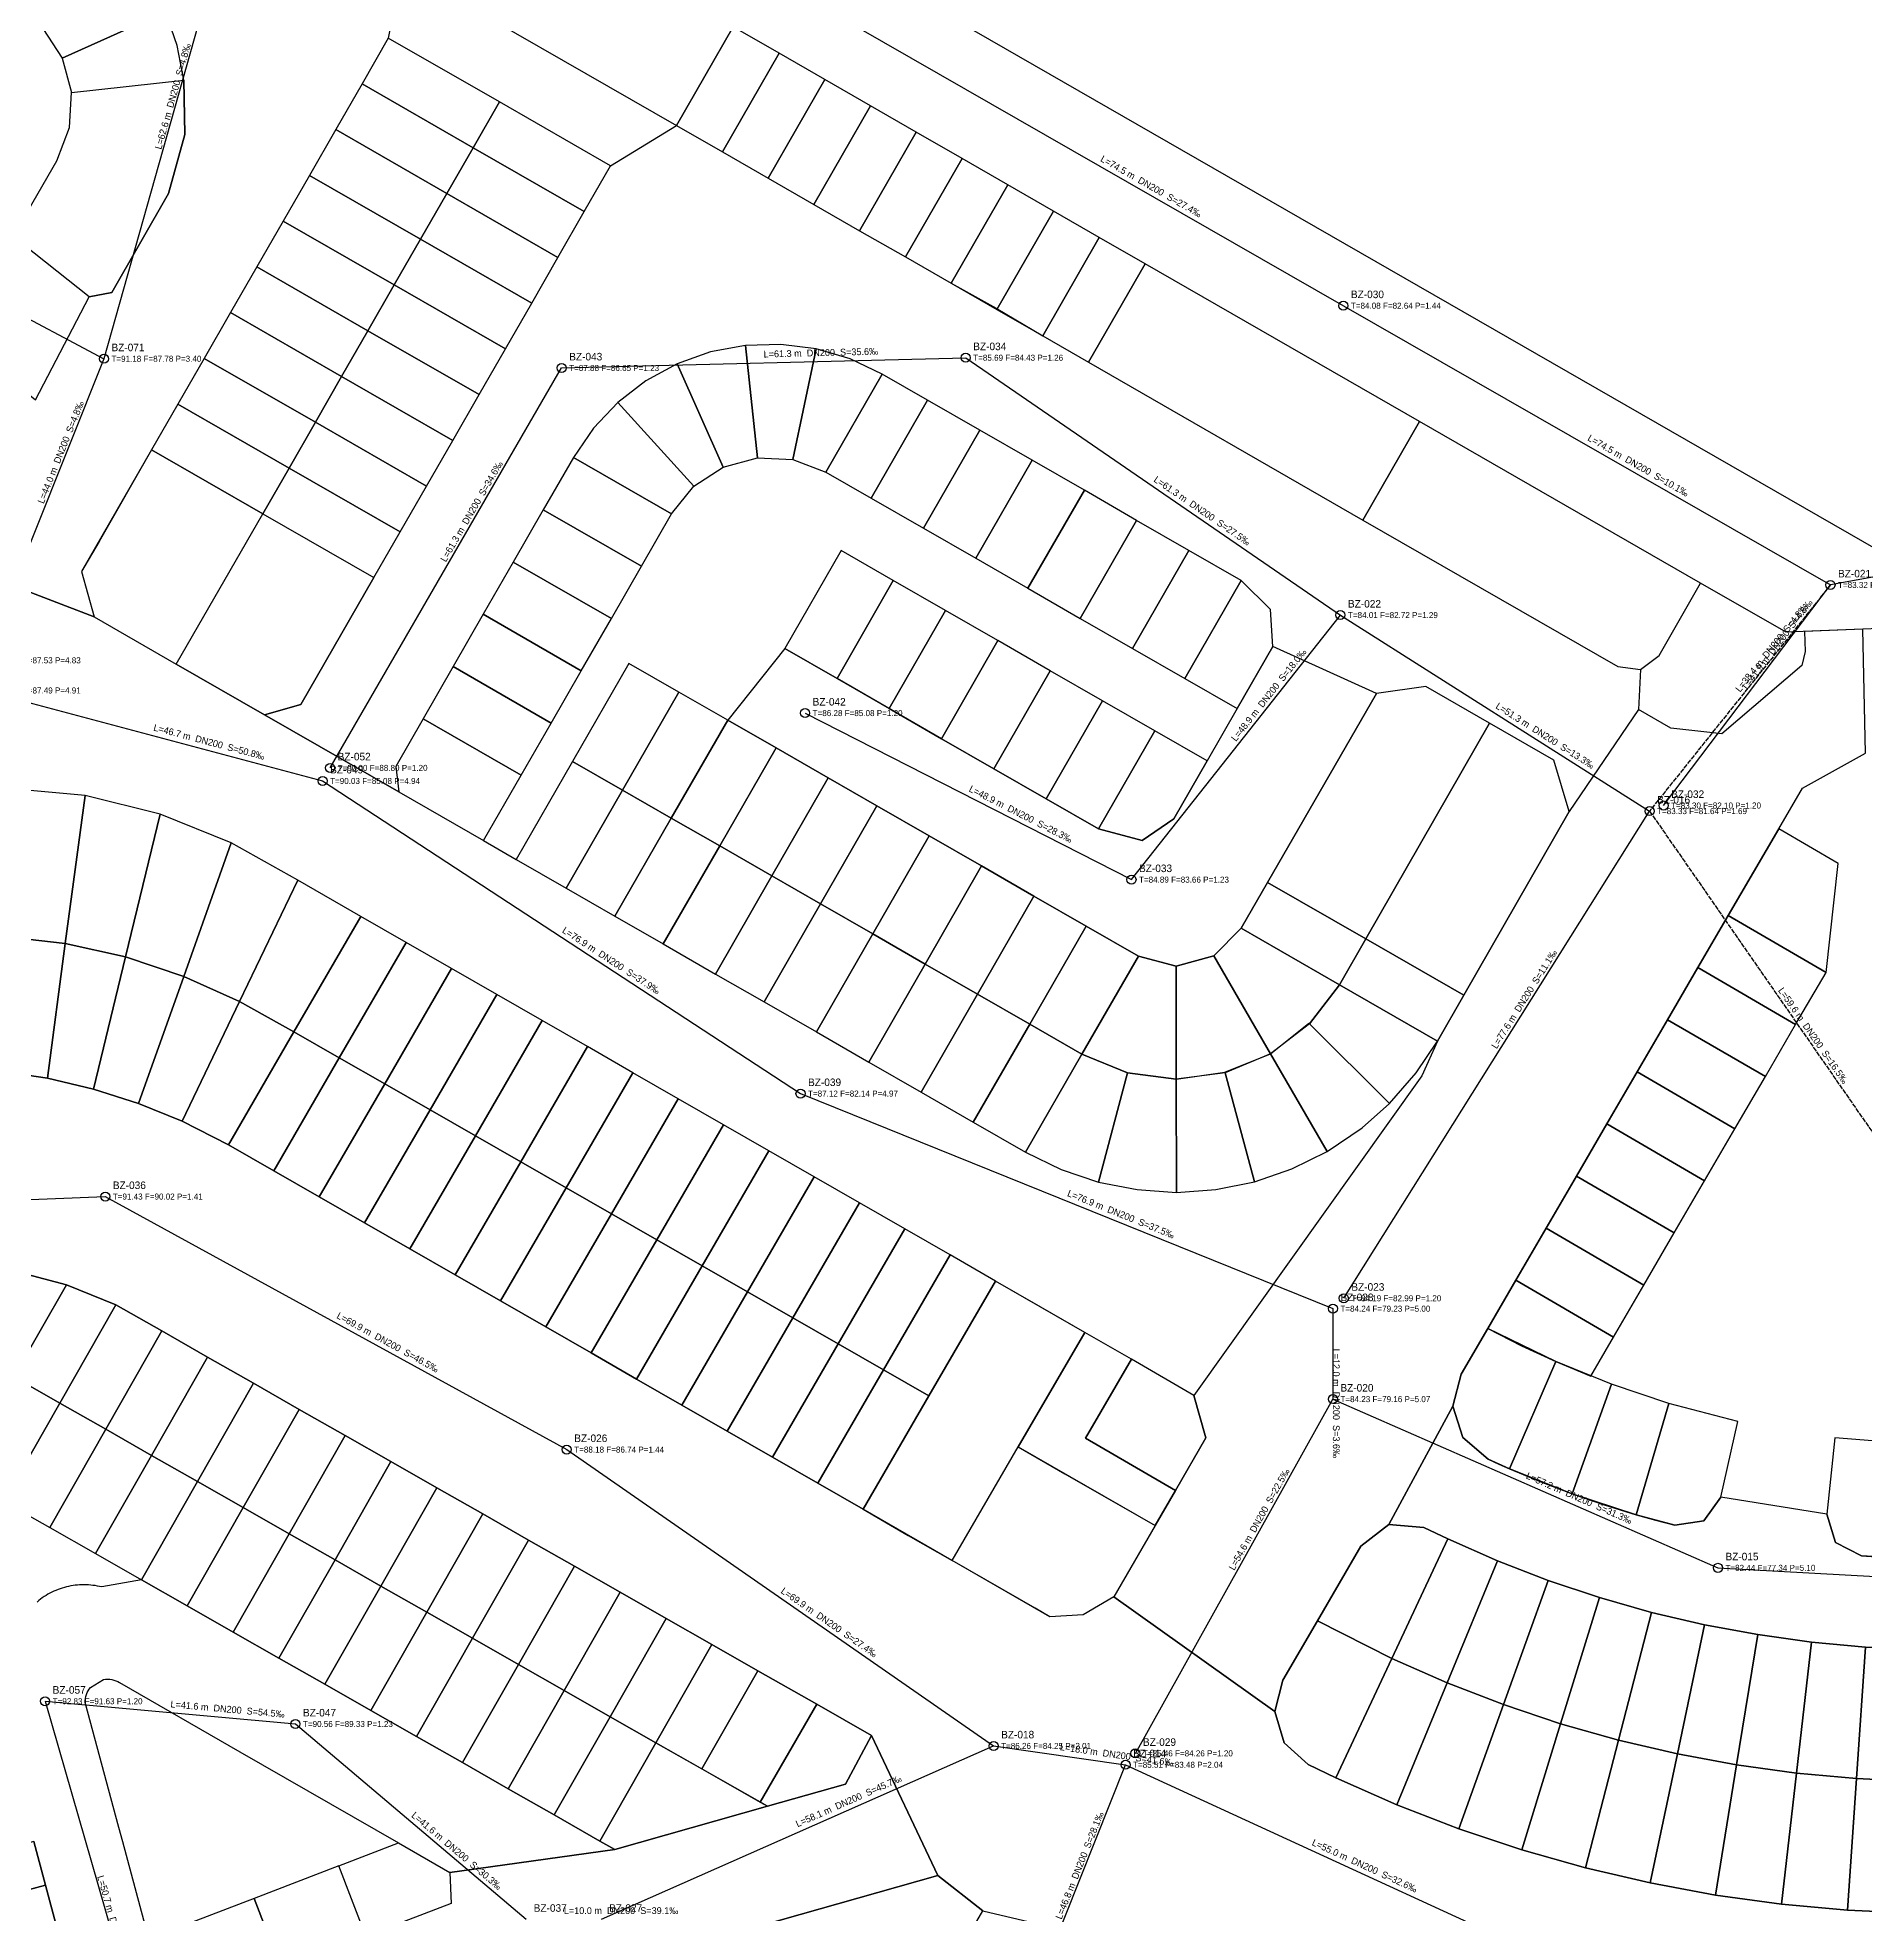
# Model space of a CAD drawing. Header units: metres. Extents: x 308147 to 309178, y 8622681 to 8623304.
# Drawn here: x 308502.7 to 308745.1, y 8622899.1 to 8623148.1 of the extents above; entities that cross this region are included whole.
import ezdxf

# ---------------------------------------------------------------- set-up
doc = ezdxf.new("R2010")
doc.units = ezdxf.units.M
doc.linetypes.add('DASHED2', pattern=[0.762, 0.635, -0.127])
for name, color, linetype in [('BUZONES', 2, 'Continuous'), ('CALLES', 8, 'Continuous'), ('COLECTOR_ORIENTAL_PROVISIONAL', 1, 'Continuous'), ('DESAGUE_DN200', 3, 'Continuous'), ('LOTES', 9, 'Continuous'), ('LOTES_SIN_RED', 6, 'Continuous'), ('TEXTO_BUZONES', 7, 'Continuous'), ('TEXTO_TRAMOS', 7, 'Continuous')]:
    doc.layers.add(name, color=color, linetype=linetype)

msp = doc.modelspace()

# ---------------------------------------------------------------- linework, layer by layer
at = {"layer": 'BUZONES'}
for centre in [(308675.89, 8623112.54), (308511.5, 8623105.5), (308572.21, 8623104.28), (308625.8, 8623105.64), (308740.5, 8623075.5), (308675.5, 8623071.5), (308604.5, 8623058.5), (308541.5, 8623051.23), (308540.5, 8623049.5), (308718.36, 8623046.24), (308716.5, 8623045.5), (308647.79, 8623036.41), (308603.89, 8623008.03), (308511.68, 8622994.37), (308674.5, 8622979.5), (308675.95, 8622980.88), (308674.5, 8622967.5), (308572.88, 8622960.81), (308725.57, 8622945.12), (308503.7, 8622927.43), (308536.9, 8622924.41), (308629.5, 8622921.5), (308648.31, 8622920.51), (308647, 8622919)]:
    msp.add_circle(centre, 0.6, dxfattribs=at)
at = {"layer": 'CALLES'}
for points in [[(308357.94, 8623303.64), (308746.81, 8623080.11)], [(308551.04, 8623157.37), (308549.22, 8623148.03), (308545.73, 8623141.96), (308542.25, 8623135.9), (308538.76, 8623129.83), (308535.27, 8623123.76), (308531.78, 8623117.69), (308528.29, 8623111.62), (308524.8, 8623105.55), (308521.32, 8623099.48), (308517.83, 8623093.41), (308508.54, 8623077.26), (308510.19, 8623071.28), (308491.84, 8623078.3)], [(308428.49, 8623154.46), (308430.65, 8623147.8), (308433.19, 8623140.56), (308436.59, 8623135.43), (308441.49, 8623131.52), (308448.01, 8623129.2), (308458.61, 8623126.1), (308469.11, 8623121.97), (308479.04, 8623116.98), (308487.22, 8623111.89), (308491.96, 8623108.62), (308502.41, 8623100.05), (308509.55, 8623113.72), (308509.55, 8623113.72), (308499.48, 8623121.7), (308495.36, 8623124.56), (308487.77, 8623129.27), (308480.72, 8623133.06), (308473.44, 8623136.45), (308465.93, 8623139.43), (308458.17, 8623141.99), (308450.14, 8623144.07), (308447.1, 8623145.83), (308445.24, 8623151.6)], [(308502.41, 8623100.05), (308509.55, 8623113.72), (308512.53, 8623114.29), (308520.08, 8623127.43), (308522.22, 8623135.24), (308522.1, 8623142.44), (308521.23, 8623147.07), (308519.65, 8623151.5)], [(308759.27, 8623070.22), (308744.79, 8623069.64), (308734.63, 8623069.23), (308734.63, 8623069.23), (308723.28, 8623075.75), (308686, 8623097.18), (308649.59, 8623118.11), (308643.52, 8623121.6), (308637.45, 8623125.09), (308631.38, 8623128.58), (308625.32, 8623132.07), (308619.25, 8623135.56), (308613.18, 8623139.04), (308607.11, 8623142.53), (308601.04, 8623146.02), (308594.97, 8623149.51)], [(308491.84, 8623078.3), (308510.19, 8623071.28), (308521.1, 8623065), (308532.8, 8623058.28), (308550.61, 8623048.04), (308561.85, 8623041.58), (308566.19, 8623039.09), (308572.82, 8623035.27), (308579.28, 8623031.56), (308585.69, 8623027.88), (308592.63, 8623023.89), (308599.08, 8623020.18), (308606.01, 8623016.2), (308612.95, 8623012.21), (308619.88, 8623008.22), (308626.81, 8623004.24), (308633.75, 8623000.25), (308638.46, 8622997.98), (308643.4, 8622996.28), (308648.54, 8622995.3), (308653.76, 8622994.93), (308658.97, 8622995.32), (308664.11, 8622996.31), (308669.05, 8622998.04), (308673.75, 8623000.33), (308678.4, 8623003.48), (308682.02, 8623006.7), (308685.56, 8623010.77), (308688.36, 8623015), (308688.36, 8623015), (308686.28, 8623010.4), (308656.04, 8622968), (308647.77, 8622972.8), (308641.58, 8622976.36), (308629.74, 8622983.16), (308623.73, 8622986.62), (308617.72, 8622990.07), (308611.71, 8622993.53), (308605.7, 8622996.98), (308599.69, 8623000.44), (308593.68, 8623003.89), (308587.67, 8623007.35), (308581.66, 8623010.8), (308575.65, 8623014.26), (308569.63, 8623017.71), (308563.62, 8623021.17), (308557.61, 8623024.62), (308551.6, 8623028.08), (308545.59, 8623031.53), (308537.2, 8623036.35), (308528.38, 8623041.27), (308518.94, 8623045.11), (308508.99, 8623047.55), (308498.78, 8623048.51)], [(308751.56, 8622899.31), (308742.76, 8622899.7), (308733.99, 8622900.5), (308725.26, 8622901.71), (308716.6, 8622903.32), (308708.02, 8622905.33), (308699.55, 8622907.73), (308691.19, 8622910.52), (308682.97, 8622913.7), (308674.91, 8622917.25), (308671.22, 8622919.03), (308668.02, 8622921.92), (308666.79, 8622926.05), (308645.46, 8622941.26), (308641.37, 8622938.91), (308636.96, 8622938.64), (308624.02, 8622946.08), (308612.18, 8622952.89), (308606.17, 8622956.34), (308600.16, 8622959.8), (308594.15, 8622963.25), (308588.14, 8622966.71), (308582.13, 8622970.16), (308576.12, 8622973.62), (308570.11, 8622977.07), (308564.1, 8622980.53), (308558.09, 8622983.98), (308552.08, 8622987.44), (308546.07, 8622990.89), (308540.06, 8622994.35), (308534.04, 8622997.8), (308528.03, 8623001.25), (308521.88, 8623004.36), (308516.09, 8623006.72), (308510.12, 8623008.62), (308504, 8623010.06), (308497.74, 8623011.01)], [(308495.13, 8622985.68), (308506.53, 8622982.64), (308513.08, 8622980), (308519.16, 8622976.54), (308525.25, 8622973.07), (308531.33, 8622969.6), (308537.41, 8622966.14), (308543.49, 8622962.67), (308549.57, 8622959.21), (308555.65, 8622955.74), (308561.74, 8622952.28), (308567.82, 8622948.81), (308573.9, 8622945.35), (308579.98, 8622941.88), (308586.06, 8622938.41), (308592.15, 8622934.95), (308598.23, 8622931.48), (308606.05, 8622927.02), (308613.29, 8622922.9), (308622.09, 8622904.3), (308628.09, 8622899.64), (308647.4, 8622895.06)], [(308749.89, 8622946.42), (308744.62, 8622946.72), (308741.16, 8622948.49), (308740.02, 8622952.22), (308725.95, 8622954.51), (308723.68, 8622951.34), (308719.84, 8622950.76), (308714.74, 8622952.15), (308706.24, 8622954.95), (308697.93, 8622958.26), (308695.08, 8622959.53), (308691.75, 8622962.39), (308690.43, 8622966.57), (308681.91, 8622950.88), (308686.58, 8622950.47), (308689.76, 8622948.95), (308696.34, 8622946.05), (308703.04, 8622943.45), (308709.86, 8622941.17), (308716.78, 8622939.21), (308723.78, 8622937.57), (308730.85, 8622936.26), (308737.97, 8622935.27), (308745.13, 8622934.62), (308752.32, 8622934.29)], [(308517.46, 8622895.89), (308514, 8622908.77), (308513.48, 8622910.7), (308509.03, 8622927.25), (308509.03, 8622927.52), (308509.05, 8622927.79), (308509.1, 8622928.06), (308509.18, 8622928.32), (308509.28, 8622928.57), (308509.4, 8622928.82), (308509.54, 8622929.05), (308509.7, 8622929.27), (308511.43, 8622930.3), (308511.71, 8622930.34), (308511.99, 8622930.35), (308512.27, 8622930.34), (308512.54, 8622930.3), (308512.82, 8622930.24), (308513.08, 8622930.15), (308513.34, 8622930.04), (308513.58, 8622929.9), (308529.53, 8622920.73), (308550.58, 8622908.63), (308557.4, 8622904.71), (308579.26, 8622907.76), (308577.29, 8622908.88), (308571.21, 8622912.35), (308565.13, 8622915.81), (308559.05, 8622919.28), (308552.97, 8622922.75), (308546.88, 8622926.21), (308540.8, 8622929.68), (308534.72, 8622933.14), (308528.64, 8622936.61), (308522.56, 8622940.07), (308516.47, 8622943.54), (308511.21, 8622942.58), (308510.92, 8622942.65), (308510.64, 8622942.71), (308510.34, 8622942.76), (308510.05, 8622942.8), (308509.76, 8622942.84), (308509.47, 8622942.86), (308509.17, 8622942.88), (308508.88, 8622942.88), (308508.58, 8622942.88), (308508.28, 8622942.86), (308507.99, 8622942.84), (308507.7, 8622942.81), (308507.4, 8622942.77), (308507.11, 8622942.72), (308506.82, 8622942.66), (308506.54, 8622942.6), (308506.25, 8622942.52), (308505.97, 8622942.44), (308505.69, 8622942.34), (308505.41, 8622942.24), (308505.14, 8622942.13), (308504.87, 8622942.01), (308504.6, 8622941.89), (308504.34, 8622941.75), (308504.08, 8622941.61), (308503.83, 8622941.46), (308503.58, 8622941.3), (308503.33, 8622941.13), (308503.09, 8622940.96), (308502.86, 8622940.78), (308502.63, 8622940.59)], [(308593.22, 8622896.13), (308622.09, 8622904.3), (308613.29, 8622922.9), (308609.86, 8622916.43), (308599.5, 8622913.49), (308579.26, 8622907.76), (308557.4, 8622904.71), (308557.55, 8622900.6), (308546.23, 8622896.25)], [(308502.19, 8622908.83), (308503.75, 8622903.04), (308505.31, 8622897.24)], [(308617.79, 8622881.88), (308628.09, 8622899.64), (308647.4, 8622895.06)]]:
    msp.add_lwpolyline(points, dxfattribs=at)
for points in [[(308553.83, 8623057.72), (308550.22, 8623051.43), (308550.61, 8623048.04), (308532.8, 8623058.28), (308537.62, 8623059.62), (308547.3, 8623076.47), (308550.79, 8623082.54), (308554.28, 8623088.61), (308557.77, 8623094.68), (308561.26, 8623100.75), (308564.75, 8623106.81), (308568.24, 8623112.88), (308571.72, 8623118.95), (308575.21, 8623125.02), (308578.7, 8623131.09), (308587.46, 8623136.44), (308593.53, 8623132.95), (308599.59, 8623129.46), (308605.66, 8623125.97), (308611.73, 8623122.48), (308617.8, 8623119), (308623.87, 8623115.51), (308629.84, 8623112.23), (308636.01, 8623108.53), (308642.08, 8623105.04), (308678.49, 8623084.11), (308712.31, 8623064.67), (308715.31, 8623064.28), (308715.02, 8623058.96), (308705.86, 8623045.44), (308703.81, 8623052.25), (308695.29, 8623057.15), (308686.83, 8623062.02), (308680.27, 8623061.12), (308666.55, 8623067.35), (308666.21, 8623072.24), (308662.35, 8623076.09), (308655.41, 8623080.08), (308648.47, 8623084.06), (308641.54, 8623088.05), (308634.6, 8623092.04), (308627.67, 8623096.02), (308620.73, 8623100.01), (308614.72, 8623103.46), (308610.47, 8623105.48), (308605.96, 8623106.81), (308601.29, 8623107.41), (308596.58, 8623107.28), (308591.95, 8623106.42), (308587.52, 8623104.84), (308583.39, 8623102.58), (308579.66, 8623099.71), (308576.42, 8623096.29), (308573.76, 8623092.4), (308569.78, 8623085.47), (308565.79, 8623078.53), (308561.8, 8623071.6), (308557.82, 8623064.66), (308553.83, 8623057.72)], [(308657.65, 8622962.38), (308653.63, 8622955.4), (308650.93, 8622950.74), (308645.46, 8622941.26), (308666.79, 8622926.05), (308667.87, 8622930.22), (308672.47, 8622938.11), (308678.22, 8622947.98), (308681.91, 8622950.88), (308690.43, 8622966.57), (308691.52, 8622970.82), (308695.05, 8622976.88), (308698.76, 8622983.26), (308702.79, 8622990.18), (308706.82, 8622997.09), (308710.84, 8623004), (308714.87, 8623010.92), (308718.89, 8623017.83), (308722.92, 8623024.74), (308726.93, 8623031.63), (308733.63, 8623043.14), (308736.78, 8623048.54), (308745.13, 8623053.17), (308744.79, 8623069.64), (308737.04, 8623069.33), (308737.14, 8623066.69), (308736.71, 8623064.81), (308726.07, 8623055.77), (308719.32, 8623056.49), (308715.02, 8623058.96), (308705.86, 8623045.44), (308691.85, 8623021.07), (308688.36, 8623015), (308686.28, 8623010.4), (308656.04, 8622968), (308657.65, 8622962.38)], [(308665.84, 8623036.02), (308680.27, 8623061.12), (308666.55, 8623067.35), (308661.81, 8623059.1), (308657.82, 8623052.16), (308653.41, 8623044.49), (308649.21, 8623041.6), (308643.41, 8623043.14), (308636.47, 8623047.13), (308629.54, 8623051.12), (308622.6, 8623055.1), (308608.73, 8623063.08), (308601.79, 8623067.06), (308594.23, 8623057.57), (308600.64, 8623053.89), (308607.58, 8623049.9), (308614.03, 8623046.19), (308620.96, 8623042.2), (308627.9, 8623038.22), (308634.83, 8623034.23), (308641.76, 8623030.25), (308648.7, 8623026.26), (308653.7, 8623024.93), (308658.7, 8623026.28), (308662.35, 8623029.95), (308665.84, 8623036.02)]]:
    msp.add_lwpolyline(points, close=True, dxfattribs=at)
at = {"layer": 'COLECTOR_ORIENTAL_PROVISIONAL', "linetype": 'DASHED2'}
for p, q in [((308740.5, 8623075.5), (308716.5, 8623045.5)), ((308716.5, 8623045.5), (308750.5, 8622996.5))]:
    msp.add_line(p, q, dxfattribs=at)
at = {"layer": 'DESAGUE_DN200'}
for p, q in [((308526.72, 8623159.49), (308511.5, 8623105.5)), ((308611.27, 8623149.57), (308675.89, 8623112.54)), ((308456.1, 8623134.93), (308511.5, 8623105.5)), ((308675.89, 8623112.54), (308740.5, 8623075.5)), ((308511.5, 8623105.5), (308495.5, 8623065.5)), ((308541.5, 8623051.23), (308572.21, 8623104.28)), ((308572.21, 8623104.28), (308625.8, 8623105.64)), ((308625.8, 8623105.64), (308675.5, 8623071.5)), ((308814.46, 8623089.14), (308740.5, 8623075.5)), ((308718.36, 8623046.24), (308740.5, 8623075.5)), ((308647.79, 8623036.41), (308675.5, 8623071.5)), ((308675.5, 8623071.5), (308716.5, 8623045.5)), ((308495.5, 8623061.5), (308540.5, 8623049.5)), ((308604.5, 8623058.5), (308647.79, 8623036.41)), ((308540.5, 8623049.5), (308603.89, 8623008.03)), ((308675.95, 8622980.88), (308716.5, 8623045.5)), ((308603.89, 8623008.03), (308674.5, 8622979.5)), ((308445.25, 8622991.67), (308511.68, 8622994.37)), ((308511.68, 8622994.37), (308572.88, 8622960.81)), ((308674.5, 8622979.5), (308674.5, 8622967.5)), ((308648.31, 8622920.51), (308674.5, 8622967.5)), ((308674.5, 8622967.5), (308725.57, 8622945.12)), ((308572.88, 8622960.81), (308629.5, 8622921.5)), ((308725.57, 8622945.12), (308782, 8622942)), ((308503.7, 8622927.43), (308536.9, 8622924.41)), ((308503.7, 8622927.43), (308517.5, 8622879.5)), ((308536.9, 8622924.41), (308567.5, 8622898.5)), ((308577.5, 8622898.5), (308629.5, 8622921.5)), ((308629.5, 8622921.5), (308647, 8622919)), ((308630.02, 8622876.43), (308647, 8622919)), ((308647, 8622919), (308696.26, 8622896.34))]:
    msp.add_line(p, q, dxfattribs=at)
at = {"layer": 'LOTES'}
for points in [[(308594.97, 8623149.51), (308558.56, 8623170.44), (308551.04, 8623157.37), (308587.46, 8623136.44)], [(308514.52, 8623159.36), (308503.4, 8623149.31), (308505.96, 8623145.37), (308519.65, 8623151.5), (308517.4, 8623155.63)], [(308519.65, 8623151.5), (308505.96, 8623145.37), (308507.18, 8623140.84), (308522.1, 8623142.44), (308521.23, 8623147.07)], [(308601.04, 8623146.02), (308594.97, 8623149.51), (308587.46, 8623136.44), (308593.53, 8623132.95)], [(308563.96, 8623139.56), (308549.22, 8623148.03), (308545.73, 8623141.96), (308560.47, 8623133.49)], [(308607.11, 8623142.53), (308601.04, 8623146.02), (308593.53, 8623132.95), (308599.59, 8623129.46)], [(308512.53, 8623114.29), (308509.55, 8623113.72), (308499.48, 8623121.7), (308505.27, 8623131.77), (308506.95, 8623136.16), (308507.18, 8623140.84), (308522.1, 8623142.44), (308522.22, 8623135.24), (308520.08, 8623127.43), (308512.53, 8623114.29)], [(308545.73, 8623141.96), (308542.25, 8623135.9), (308556.98, 8623127.42), (308560.47, 8623133.49)], [(308613.18, 8623139.04), (308607.11, 8623142.53), (308599.59, 8623129.46), (308605.66, 8623125.97)], [(308563.96, 8623139.56), (308560.47, 8623133.49), (308575.21, 8623125.02), (308578.7, 8623131.09)], [(308619.25, 8623135.56), (308613.18, 8623139.04), (308605.66, 8623125.97), (308611.73, 8623122.48)], [(308542.25, 8623135.9), (308538.76, 8623129.83), (308553.5, 8623121.36), (308556.98, 8623127.42)], [(308625.32, 8623132.07), (308619.25, 8623135.56), (308611.73, 8623122.48), (308617.8, 8623119)], [(308575.21, 8623125.02), (308560.47, 8623133.49), (308556.98, 8623127.42), (308571.72, 8623118.95)], [(308631.38, 8623128.58), (308625.32, 8623132.07), (308617.8, 8623119), (308623.87, 8623115.51)], [(308538.76, 8623129.83), (308535.27, 8623123.76), (308550.01, 8623115.29), (308553.5, 8623121.36)], [(308556.98, 8623127.42), (308553.5, 8623121.36), (308568.24, 8623112.88), (308571.72, 8623118.95)], [(308637.45, 8623125.09), (308631.38, 8623128.58), (308623.87, 8623115.51), (308629.94, 8623112.02)], [(308643.52, 8623121.6), (308637.45, 8623125.09), (308629.94, 8623112.02), (308636.01, 8623108.53)], [(308535.27, 8623123.76), (308531.78, 8623117.69), (308546.52, 8623109.22), (308550.01, 8623115.29)], [(308649.59, 8623118.11), (308643.52, 8623121.6), (308636.01, 8623108.53), (308642.08, 8623105.04)], [(308553.5, 8623121.36), (308550.01, 8623115.29), (308564.75, 8623106.81), (308568.24, 8623112.88)], [(308546.52, 8623109.22), (308531.78, 8623117.69), (308528.29, 8623111.62), (308543.03, 8623103.15)], [(308686, 8623097.18), (308649.59, 8623118.11), (308642.08, 8623105.04), (308678.49, 8623084.11)], [(308550.01, 8623115.29), (308546.52, 8623109.22), (308561.26, 8623100.75), (308564.75, 8623106.81)], [(308543.03, 8623103.15), (308528.29, 8623111.62), (308524.8, 8623105.55), (308539.54, 8623097.08)], [(308546.52, 8623109.22), (308543.03, 8623103.15), (308557.77, 8623094.68), (308561.26, 8623100.75)], [(308596.58, 8623107.28), (308591.95, 8623106.42), (308587.52, 8623104.84), (308593.65, 8623091.14), (308598.18, 8623092.37)], [(308605.96, 8623106.81), (308601.29, 8623107.41), (308596.58, 8623107.28), (308598.18, 8623092.37), (308602.86, 8623092.13)], [(308614.72, 8623103.46), (308610.47, 8623105.48), (308605.96, 8623106.81), (308602.86, 8623092.13), (308607.25, 8623090.46)], [(308524.8, 8623105.55), (308521.32, 8623099.48), (308536.05, 8623091.01), (308539.54, 8623097.08)], [(308587.52, 8623104.84), (308583.39, 8623102.58), (308579.66, 8623099.71), (308589.72, 8623088.58), (308593.65, 8623091.14)], [(308543.03, 8623103.15), (308539.54, 8623097.08), (308554.28, 8623088.61), (308557.77, 8623094.68)], [(308620.73, 8623100.01), (308614.72, 8623103.46), (308607.25, 8623090.46), (308613.26, 8623087.01)], [(308536.05, 8623091.01), (308521.32, 8623099.48), (308517.83, 8623093.41), (308532.57, 8623084.94)], [(308579.66, 8623099.71), (308576.42, 8623096.29), (308573.76, 8623092.4), (308586.77, 8623084.93), (308589.72, 8623088.58)], [(308627.67, 8623096.02), (308620.73, 8623100.01), (308613.26, 8623087.01), (308620.19, 8623083.02)], [(308539.54, 8623097.08), (308536.05, 8623091.01), (308550.79, 8623082.54), (308554.28, 8623088.61)], [(308723.28, 8623075.75), (308686, 8623097.18), (308678.49, 8623084.11), (308712.31, 8623064.67), (308715.31, 8623064.28), (308717.76, 8623066.14)], [(308634.6, 8623092.04), (308627.67, 8623096.02), (308620.19, 8623083.02), (308627.13, 8623079.03)], [(308532.57, 8623084.94), (308517.83, 8623093.41), (308510.85, 8623081.28), (308508.54, 8623077.26), (308510.19, 8623071.28), (308521.1, 8623065)], [(308573.76, 8623092.4), (308569.78, 8623085.47), (308582.78, 8623077.99), (308586.77, 8623084.93)], [(308641.54, 8623088.05), (308634.6, 8623092.04), (308627.13, 8623079.03), (308634.06, 8623075.05)], [(308536.05, 8623091.01), (308532.57, 8623084.94), (308547.3, 8623076.47), (308550.79, 8623082.54)], [(308648.47, 8623084.06), (308641.54, 8623088.05), (308634.06, 8623075.05), (308641, 8623071.06)], [(308521.1, 8623065), (308532.57, 8623084.94), (308547.3, 8623076.47), (308537.62, 8623059.62), (308532.8, 8623058.28), (308521.1, 8623065)], [(308582.78, 8623077.99), (308569.78, 8623085.47), (308565.79, 8623078.53), (308578.8, 8623071.06)], [(308655.41, 8623080.08), (308648.47, 8623084.06), (308641, 8623071.06), (308647.93, 8623067.07)], [(308616.2, 8623076.08), (308609.27, 8623080.07), (308601.79, 8623067.06), (308608.73, 8623063.08)], [(308662.35, 8623076.09), (308655.41, 8623080.08), (308647.93, 8623067.07), (308654.87, 8623063.08)], [(308578.8, 8623071.06), (308565.79, 8623078.53), (308561.8, 8623071.6), (308574.81, 8623064.12)], [(308623.14, 8623072.1), (308616.2, 8623076.08), (308608.73, 8623063.08), (308615.67, 8623059.09)], [(308662.35, 8623076.09), (308654.87, 8623063.08), (308661.81, 8623059.1), (308666.55, 8623067.35), (308666.21, 8623072.24)], [(308630.08, 8623068.11), (308623.14, 8623072.1), (308615.67, 8623059.09), (308622.6, 8623055.1)], [(308561.8, 8623071.6), (308557.82, 8623064.66), (308570.82, 8623057.18), (308574.81, 8623064.12)], [(308637.01, 8623064.12), (308630.08, 8623068.11), (308622.6, 8623055.1), (308629.54, 8623051.12)], [(308557.82, 8623064.66), (308553.83, 8623057.72), (308566.84, 8623050.25), (308570.82, 8623057.18)], [(308643.95, 8623060.14), (308637.01, 8623064.12), (308629.54, 8623051.12), (308636.47, 8623047.13)], [(308695.29, 8623057.15), (308686.83, 8623062.02), (308680.27, 8623061.12), (308665.84, 8623036.02), (308678.85, 8623028.54)], [(308594.23, 8623057.57), (308587.77, 8623061.28), (308580.3, 8623048.28), (308586.75, 8623044.57)], [(308650.88, 8623056.15), (308643.95, 8623060.14), (308636.47, 8623047.13), (308643.41, 8623043.14)], [(308566.84, 8623050.25), (308553.83, 8623057.72), (308550.22, 8623051.43), (308550.61, 8623048.04), (308561.85, 8623041.58)], [(308600.64, 8623053.89), (308594.23, 8623057.57), (308586.75, 8623044.57), (308593.17, 8623040.88)], [(308703.81, 8623052.25), (308695.29, 8623057.15), (308678.85, 8623028.54), (308691.85, 8623021.07), (308705.86, 8623045.44)], [(308657.82, 8623052.16), (308650.88, 8623056.15), (308643.41, 8623043.14), (308649.21, 8623041.6), (308653.41, 8623044.49)], [(308580.3, 8623048.28), (308573.66, 8623052.09), (308566.19, 8623039.09), (308572.82, 8623035.27)], [(308607.58, 8623049.9), (308600.64, 8623053.89), (308593.17, 8623040.88), (308600.1, 8623036.9)], [(308614.03, 8623046.19), (308607.58, 8623049.9), (308600.1, 8623036.9), (308606.56, 8623033.18)], [(308508.99, 8623047.55), (308498.78, 8623048.51), (308498.23, 8623028.88), (308506.38, 8623027.92)], [(308518.94, 8623045.11), (308508.99, 8623047.55), (308506.38, 8623027.92), (308514.36, 8623026.15)], [(308586.75, 8623044.57), (308580.3, 8623048.28), (308572.82, 8623035.27), (308579.28, 8623031.56)], [(308528.38, 8623041.27), (308518.94, 8623045.11), (308514.36, 8623026.15), (308522.09, 8623023.58)], [(308593.17, 8623040.88), (308586.75, 8623044.57), (308579.28, 8623031.56), (308585.69, 8623027.88)], [(308620.96, 8623042.2), (308614.03, 8623046.19), (308606.56, 8623033.18), (308613.49, 8623029.2)], [(308627.9, 8623038.22), (308620.96, 8623042.2), (308613.49, 8623029.2), (308620.42, 8623025.21)], [(308733.63, 8623043.14), (308726.93, 8623031.63), (308739.91, 8623024.11), (308741.54, 8623038.53)], [(308537.2, 8623036.35), (308528.38, 8623041.27), (308522.09, 8623023.58), (308529.49, 8623020.25)], [(308600.1, 8623036.9), (308593.17, 8623040.88), (308585.69, 8623027.88), (308592.63, 8623023.89)], [(308606.56, 8623033.18), (308600.1, 8623036.9), (308592.63, 8623023.89), (308599.08, 8623020.18)], [(308634.83, 8623034.23), (308627.9, 8623038.22), (308620.42, 8623025.21), (308627.35, 8623021.23)], [(308545.59, 8623031.53), (308537.2, 8623036.35), (308529.49, 8623020.25), (308536.71, 8623016.21)], [(308678.85, 8623028.54), (308665.84, 8623036.02), (308662.35, 8623029.95), (308675.36, 8623022.47)], [(308613.49, 8623029.2), (308606.56, 8623033.18), (308599.08, 8623020.18), (308606.01, 8623016.2)], [(308641.76, 8623030.25), (308634.83, 8623034.23), (308627.35, 8623021.23), (308634.29, 8623017.24)], [(308551.6, 8623028.08), (308545.59, 8623031.53), (308536.71, 8623016.21), (308542.72, 8623012.77)], [(308648.7, 8623026.26), (308641.76, 8623030.25), (308634.29, 8623017.24), (308641.22, 8623013.26)], [(308675.36, 8623022.47), (308662.35, 8623029.95), (308658.7, 8623026.28), (308666.22, 8623013.31), (308671.33, 8623017.36), (308671.39, 8623017.29)], [(308726.93, 8623031.63), (308722.92, 8623024.74), (308735.88, 8623017.19), (308739.91, 8623024.11)], [(308506.38, 8623027.92), (308498.23, 8623028.88), (308497.74, 8623011.01), (308504, 8623010.06)], [(308514.36, 8623026.15), (308506.38, 8623027.92), (308504, 8623010.06), (308510.12, 8623008.62)], [(308557.61, 8623024.62), (308551.6, 8623028.08), (308542.72, 8623012.77), (308548.74, 8623009.32)], [(308620.42, 8623025.21), (308613.49, 8623029.2), (308606.01, 8623016.2), (308612.95, 8623012.21)], [(308678.85, 8623028.54), (308675.36, 8623022.47), (308688.36, 8623015), (308691.85, 8623021.07)], [(308522.09, 8623023.58), (308514.36, 8623026.15), (308510.12, 8623008.62), (308516.09, 8623006.72)], [(308563.62, 8623021.17), (308557.61, 8623024.62), (308548.74, 8623009.32), (308554.75, 8623005.87)], [(308620.42, 8623025.21), (308612.95, 8623012.21), (308619.88, 8623008.22), (308627.35, 8623021.23)], [(308653.7, 8623024.93), (308648.7, 8623026.26), (308641.22, 8623013.26), (308647.26, 8623010.77), (308653.73, 8623009.93)], [(308658.7, 8623026.28), (308653.7, 8623024.93), (308653.73, 8623009.93), (308660.17, 8623010.89), (308666.22, 8623013.31)], [(308722.92, 8623024.74), (308718.89, 8623017.83), (308731.86, 8623010.28), (308735.88, 8623017.19)], [(308529.49, 8623020.25), (308522.09, 8623023.58), (308516.09, 8623006.72), (308521.88, 8623004.36)], [(308671.39, 8623017.29), (308682.02, 8623006.7), (308685.56, 8623010.77), (308688.36, 8623015), (308675.36, 8623022.47)], [(308536.71, 8623016.21), (308529.49, 8623020.25), (308521.88, 8623004.36), (308528.03, 8623001.25)], [(308569.63, 8623017.71), (308563.62, 8623021.17), (308554.75, 8623005.87), (308560.77, 8623002.42)], [(308634.29, 8623017.24), (308627.35, 8623021.23), (308619.88, 8623008.22), (308626.81, 8623004.24)], [(308575.65, 8623014.26), (308569.63, 8623017.71), (308560.77, 8623002.42), (308566.78, 8622998.98)], [(308641.22, 8623013.26), (308634.29, 8623017.24), (308626.81, 8623004.24), (308633.75, 8623000.25)], [(308671.39, 8623017.29), (308666.22, 8623013.31), (308673.75, 8623000.33), (308678.4, 8623003.48), (308682.02, 8623006.7)], [(308718.89, 8623017.83), (308714.87, 8623010.92), (308727.83, 8623003.37), (308731.86, 8623010.28)], [(308542.72, 8623012.77), (308536.71, 8623016.21), (308528.03, 8623001.25), (308534.04, 8622997.8)], [(308548.74, 8623009.32), (308542.72, 8623012.77), (308534.04, 8622997.8), (308540.06, 8622994.35)], [(308581.66, 8623010.8), (308575.65, 8623014.26), (308566.78, 8622998.98), (308572.8, 8622995.53)], [(308647.26, 8623010.77), (308641.22, 8623013.26), (308633.75, 8623000.25), (308638.46, 8622997.98), (308643.4, 8622996.28)], [(308666.22, 8623013.31), (308660.2, 8623010.8), (308664.11, 8622996.31), (308669.05, 8622998.04), (308673.75, 8623000.33)], [(308587.67, 8623007.35), (308581.66, 8623010.8), (308572.8, 8622995.53), (308578.81, 8622992.08)], [(308653.73, 8623009.93), (308647.26, 8623010.77), (308643.4, 8622996.28), (308648.54, 8622995.3), (308653.76, 8622994.93)], [(308660.2, 8623010.8), (308653.73, 8623009.93), (308653.76, 8622994.93), (308658.97, 8622995.32), (308664.11, 8622996.31)], [(308714.87, 8623010.92), (308710.84, 8623004), (308723.8, 8622996.45), (308727.83, 8623003.37)], [(308554.75, 8623005.87), (308548.74, 8623009.32), (308540.06, 8622994.35), (308546.07, 8622990.89)], [(308593.68, 8623003.89), (308587.67, 8623007.35), (308578.81, 8622992.08), (308584.83, 8622988.64)], [(308560.77, 8623002.42), (308554.75, 8623005.87), (308546.07, 8622990.89), (308552.08, 8622987.44)], [(308566.78, 8622998.98), (308560.77, 8623002.42), (308552.08, 8622987.44), (308558.09, 8622983.98)], [(308599.69, 8623000.44), (308593.68, 8623003.89), (308584.83, 8622988.64), (308590.84, 8622985.19)], [(308710.84, 8623004), (308706.82, 8622997.09), (308719.78, 8622989.54), (308723.8, 8622996.45)], [(308605.7, 8622996.98), (308599.69, 8623000.44), (308590.84, 8622985.19), (308596.86, 8622981.74)], [(308572.8, 8622995.53), (308566.78, 8622998.98), (308558.09, 8622983.98), (308564.1, 8622980.53)], [(308706.82, 8622997.09), (308702.79, 8622990.18), (308715.75, 8622982.63), (308719.78, 8622989.54)], [(308578.81, 8622992.08), (308572.8, 8622995.53), (308564.1, 8622980.53), (308570.11, 8622977.07)], [(308611.71, 8622993.53), (308605.7, 8622996.98), (308596.86, 8622981.74), (308602.87, 8622978.3)], [(308584.83, 8622988.64), (308578.81, 8622992.08), (308570.11, 8622977.07), (308576.12, 8622973.62)], [(308617.72, 8622990.07), (308611.71, 8622993.53), (308602.87, 8622978.3), (308608.89, 8622974.85)], [(308623.73, 8622986.62), (308617.72, 8622990.07), (308608.89, 8622974.85), (308614.9, 8622971.4)], [(308702.79, 8622990.18), (308698.76, 8622983.26), (308711.73, 8622975.71), (308715.75, 8622982.63)], [(308590.84, 8622985.19), (308584.83, 8622988.64), (308576.12, 8622973.62), (308582.13, 8622970.16)], [(308506.53, 8622982.64), (308495.13, 8622985.68), (308492.64, 8622973.95), (308499.57, 8622970.44)], [(308596.86, 8622981.74), (308590.84, 8622985.19), (308582.13, 8622970.16), (308588.14, 8622966.71)], [(308629.74, 8622983.16), (308623.73, 8622986.62), (308614.9, 8622971.4), (308620.92, 8622967.95)], [(308513.08, 8622980), (308506.53, 8622982.64), (308499.57, 8622970.44), (308505.66, 8622966.97)], [(308632.77, 8622961.16), (308641.58, 8622976.36), (308635.75, 8622979.71), (308629.74, 8622983.16), (308620.92, 8622967.95), (308612.18, 8622952.89), (308618.19, 8622949.43), (308624.02, 8622946.08)], [(308698.76, 8622983.26), (308695.05, 8622976.88), (308699.52, 8622974.59), (308704.07, 8622972.47), (308708.71, 8622970.53), (308711.73, 8622975.71)], [(308519.16, 8622976.54), (308513.08, 8622980), (308505.66, 8622966.97), (308511.74, 8622963.5)], [(308602.87, 8622978.3), (308596.86, 8622981.74), (308588.14, 8622966.71), (308594.15, 8622963.25)], [(308608.89, 8622974.85), (308602.87, 8622978.3), (308594.15, 8622963.25), (308600.16, 8622959.8)], [(308525.25, 8622973.07), (308519.16, 8622976.54), (308511.74, 8622963.5), (308517.82, 8622960.04)], [(308614.9, 8622971.4), (308608.89, 8622974.85), (308600.16, 8622959.8), (308606.17, 8622956.34)], [(308647.77, 8622972.8), (308641.58, 8622976.36), (308632.77, 8622961.16), (308638.96, 8622957.61), (308650.93, 8622950.74), (308653.63, 8622955.4), (308641.69, 8622962.32)], [(308704.07, 8622972.47), (308695.05, 8622976.88), (308691.52, 8622970.82), (308690.43, 8622966.57), (308691.75, 8622962.39), (308695.08, 8622959.53), (308696.49, 8622958.87), (308697.93, 8622958.26)], [(308531.33, 8622969.6), (308525.25, 8622973.07), (308517.82, 8622960.04), (308523.9, 8622956.57)], [(308656.04, 8622968), (308647.77, 8622972.8), (308641.69, 8622962.32), (308653.63, 8622955.4), (308657.65, 8622962.38)], [(308711.47, 8622969.47), (308704.07, 8622972.47), (308697.93, 8622958.26), (308702.06, 8622956.54), (308706.24, 8622954.95)], [(308620.92, 8622967.95), (308614.9, 8622971.4), (308606.17, 8622956.34), (308612.18, 8622952.89)], [(308537.41, 8622966.14), (308531.33, 8622969.6), (308523.9, 8622956.57), (308529.98, 8622953.11)], [(308719.04, 8622966.94), (308711.47, 8622969.47), (308706.24, 8622954.95), (308710.47, 8622953.48), (308714.74, 8622952.15)], [(308543.49, 8622962.67), (308537.41, 8622966.14), (308529.98, 8622953.11), (308536.06, 8622949.64)], [(308728.2, 8622964.55), (308719.04, 8622966.94), (308714.74, 8622952.15), (308717.28, 8622951.43), (308719.84, 8622950.76), (308723.68, 8622951.34), (308725.95, 8622954.51)], [(308549.57, 8622959.21), (308543.49, 8622962.67), (308536.06, 8622949.64), (308542.15, 8622946.18)], [(308750.51, 8622961.63), (308741.07, 8622962.38), (308740.02, 8622952.22), (308741.16, 8622948.49), (308744.62, 8622946.72), (308747.26, 8622946.54), (308749.89, 8622946.42)], [(308523.9, 8622956.57), (308517.82, 8622960.04), (308510.39, 8622947.01), (308516.47, 8622943.54)], [(308624.02, 8622946.08), (308632.77, 8622961.16), (308650.93, 8622950.74), (308645.46, 8622941.26), (308641.37, 8622938.91), (308636.96, 8622938.64), (308635, 8622939.77), (308624.02, 8622946.08)], [(308555.65, 8622955.74), (308549.57, 8622959.21), (308542.15, 8622946.18), (308548.23, 8622942.71)], [(308529.98, 8622953.11), (308523.9, 8622956.57), (308516.47, 8622943.54), (308522.56, 8622940.07)], [(308561.74, 8622952.28), (308555.65, 8622955.74), (308548.23, 8622942.71), (308554.31, 8622939.24)], [(308536.06, 8622949.64), (308529.98, 8622953.11), (308522.56, 8622940.07), (308528.64, 8622936.61)], [(308567.82, 8622948.81), (308561.74, 8622952.28), (308554.31, 8622939.24), (308560.39, 8622935.78)], [(308689.76, 8622948.95), (308686.58, 8622950.47), (308681.91, 8622950.88), (308678.22, 8622947.98), (308672.47, 8622938.11), (308682.33, 8622933.1)], [(308542.15, 8622946.18), (308536.06, 8622949.64), (308528.64, 8622936.61), (308534.72, 8622933.14)], [(308573.9, 8622945.35), (308567.82, 8622948.81), (308560.39, 8622935.78), (308566.47, 8622932.31)], [(308696.34, 8622946.05), (308689.76, 8622948.95), (308682.33, 8622933.1), (308689.65, 8622929.87)], [(308548.23, 8622942.71), (308542.15, 8622946.18), (308534.72, 8622933.14), (308540.8, 8622929.68)], [(308579.98, 8622941.88), (308573.9, 8622945.35), (308566.47, 8622932.31), (308572.56, 8622928.85)], [(308703.04, 8622943.45), (308696.34, 8622946.05), (308689.65, 8622929.87), (308697.12, 8622926.99)], [(308554.31, 8622939.24), (308548.23, 8622942.71), (308540.8, 8622929.68), (308546.88, 8622926.21)], [(308709.86, 8622941.17), (308703.04, 8622943.45), (308697.12, 8622926.99), (308704.7, 8622924.45)], [(308586.06, 8622938.41), (308579.98, 8622941.88), (308572.56, 8622928.85), (308578.64, 8622925.38)], [(308716.78, 8622939.21), (308709.86, 8622941.17), (308704.7, 8622924.45), (308712.4, 8622922.27)], [(308560.39, 8622935.78), (308554.31, 8622939.24), (308546.88, 8622926.21), (308552.97, 8622922.75)], [(308592.15, 8622934.95), (308586.06, 8622938.41), (308578.64, 8622925.38), (308584.72, 8622921.92)], [(308682.33, 8622933.1), (308672.47, 8622938.11), (308667.87, 8622930.22), (308666.79, 8622926.05), (308668.02, 8622921.92), (308671.22, 8622919.03), (308674.91, 8622917.25)], [(308723.78, 8622937.57), (308716.78, 8622939.21), (308712.4, 8622922.27), (308720.19, 8622920.45)], [(308730.85, 8622936.26), (308723.78, 8622937.57), (308720.19, 8622920.45), (308728.05, 8622918.98)], [(308566.47, 8622932.31), (308560.39, 8622935.78), (308552.97, 8622922.75), (308559.05, 8622919.28)], [(308598.23, 8622931.48), (308592.15, 8622934.95), (308584.72, 8622921.92), (308590.8, 8622918.45)], [(308737.97, 8622935.27), (308730.85, 8622936.26), (308728.05, 8622918.98), (308735.98, 8622917.89)], [(308745.13, 8622934.62), (308737.97, 8622935.27), (308735.98, 8622917.89), (308743.95, 8622917.16)], [(308572.56, 8622928.85), (308566.47, 8622932.31), (308559.05, 8622919.28), (308565.13, 8622915.81)], [(308689.65, 8622929.87), (308682.33, 8622933.1), (308674.91, 8622917.25), (308682.97, 8622913.7)], [(308752.32, 8622934.29), (308745.13, 8622934.62), (308743.95, 8622917.16), (308751.94, 8622916.8)], [(308606.05, 8622927.02), (308598.23, 8622931.48), (308590.8, 8622918.45), (308598.55, 8622914.03)], [(308697.12, 8622926.99), (308689.65, 8622929.87), (308682.97, 8622913.7), (308691.19, 8622910.52)], [(308578.64, 8622925.38), (308572.56, 8622928.85), (308565.13, 8622915.81), (308571.21, 8622912.35)], [(308584.72, 8622921.92), (308578.64, 8622925.38), (308571.21, 8622912.35), (308577.29, 8622908.88)], [(308613.29, 8622922.9), (308606.05, 8622927.02), (308598.55, 8622914.03), (308599.5, 8622913.49), (308609.86, 8622916.43)], [(308704.7, 8622924.45), (308697.12, 8622926.99), (308691.19, 8622910.52), (308699.55, 8622907.73)], [(308712.4, 8622922.27), (308704.7, 8622924.45), (308699.55, 8622907.73), (308708.02, 8622905.33)], [(308584.72, 8622921.92), (308577.29, 8622908.88), (308579.26, 8622907.76), (308599.5, 8622913.49)], [(308720.19, 8622920.45), (308712.4, 8622922.27), (308708.02, 8622905.33), (308716.6, 8622903.32)], [(308728.05, 8622918.98), (308720.19, 8622920.45), (308716.6, 8622903.32), (308725.26, 8622901.71)], [(308735.98, 8622917.89), (308728.05, 8622918.98), (308725.26, 8622901.71), (308733.99, 8622900.5)], [(308743.95, 8622917.16), (308735.98, 8622917.89), (308733.99, 8622900.5), (308742.76, 8622899.7)], [(308751.94, 8622916.8), (308743.95, 8622917.16), (308742.76, 8622899.7), (308751.56, 8622899.3)], [(308486.74, 8622904.67), (308488.3, 8622898.88), (308503.75, 8622903.04), (308502.19, 8622908.83)], [(308542.64, 8622905.58), (308550.58, 8622908.63), (308557.4, 8622904.71), (308557.55, 8622900.6), (308546.23, 8622896.25)], [(308542.64, 8622905.58), (308531.44, 8622901.27), (308535.03, 8622891.94), (308546.23, 8622896.25)], [(308488.3, 8622898.88), (308489.86, 8622893.09), (308505.31, 8622897.24), (308503.75, 8622903.04)], [(308628.09, 8622899.64), (308622.09, 8622904.3), (308593.22, 8622896.13), (308617.79, 8622881.88)], [(308517.46, 8622895.89), (308519.28, 8622889.13), (308521.58, 8622886.77), (308535.03, 8622891.94), (308531.44, 8622901.27)]]:
    msp.add_lwpolyline(points, close=True, dxfattribs=at)
at = {"layer": 'LOTES_SIN_RED'}
for points in [[(308587.77, 8623061.28), (308581.14, 8623065.1), (308573.66, 8623052.09), (308580.3, 8623048.28)], [(308505.66, 8622966.97), (308499.57, 8622970.44), (308492.15, 8622957.4), (308498.23, 8622953.94)], [(308511.74, 8622963.5), (308505.66, 8622966.97), (308498.23, 8622953.94), (308504.31, 8622950.47)], [(308517.82, 8622960.04), (308511.74, 8622963.5), (308504.31, 8622950.47), (308510.39, 8622947.01)]]:
    msp.add_lwpolyline(points, close=True, dxfattribs=at)

# ---------------------------------------------------------------- texts
at = {"layer": 'TEXTO_BUZONES'}
for s, height, p in [('BZ-030', 1, (308676.89, 8623113.54)), ('T=84.08 F=82.64 P=1.44', 0.8, (308676.89, 8623112.14)), ('BZ-071', 1, (308512.5, 8623106.5)), ('BZ-034', 1, (308626.8, 8623106.64)), ('T=91.18 F=87.78 P=3.40', 0.8, (308512.5, 8623105.1)), ('T=87.88 F=86.65 P=1.23', 0.8, (308573.21, 8623103.88)), ('BZ-043', 1, (308573.21, 8623105.28)), ('T=85.69 F=84.43 P=1.26', 0.8, (308626.8, 8623105.24)), ('BZ-021', 1, (308741.5, 8623076.5)), ('T=83.32 F=81.85 P=1.47', 0.8, (308741.5, 8623075.1)), ('T=84.01 F=82.72 P=1.29', 0.8, (308676.5, 8623071.1)), ('BZ-022', 1, (308676.5, 8623072.5)), ('T=92.37 F=87.53 P=4.83', 0.8, (308496.5, 8623065.1)), ('T=92.40 F=87.49 P=4.91', 0.8, (308496.5, 8623061.1)), ('BZ-042', 1, (308605.5, 8623059.5)), ('T=86.28 F=85.08 P=1.20', 0.8, (308605.5, 8623058.1)), ('BZ-052', 1, (308542.5, 8623052.23)), ('T=90.03 F=85.08 P=4.94', 0.8, (308541.5, 8623049.1)), ('BZ-049', 1, (308541.5, 8623050.5)), ('T=90.00 F=88.80 P=1.20', 0.8, (308542.5, 8623050.83)), ('BZ-016', 1, (308717.5, 8623046.5)), ('BZ-032', 1, (308719.36, 8623047.24)), ('T=83.33 F=81.64 P=1.69', 0.8, (308717.5, 8623045.1)), ('T=83.30 F=82.10 P=1.20', 0.8, (308719.36, 8623045.84)), ('BZ-033', 1, (308648.79, 8623037.41)), ('T=84.89 F=83.66 P=1.23', 0.8, (308648.79, 8623036.01)), ('BZ-039', 1, (308604.89, 8623009.03)), ('T=87.12 F=82.14 P=4.97', 0.8, (308604.89, 8623007.63)), ('T=91.43 F=90.02 P=1.41', 0.8, (308512.68, 8622993.97)), ('BZ-036', 1, (308512.68, 8622995.37)), ('BZ-023', 1, (308676.95, 8622981.88)), ('T=84.24 F=79.23 P=5.00', 0.8, (308675.5, 8622979.1)), ('BZ-028', 1, (308675.5, 8622980.5)), ('T=84.19 F=82.99 P=1.20', 0.8, (308676.95, 8622980.48)), ('T=84.23 F=79.16 P=5.07', 0.8, (308675.5, 8622967.1)), ('BZ-020', 1, (308675.5, 8622968.5)), ('BZ-026', 1, (308573.88, 8622961.81)), ('T=88.18 F=86.74 P=1.44', 0.8, (308573.88, 8622960.41)), ('T=82.44 F=77.34 P=5.10', 0.8, (308726.57, 8622944.72)), ('BZ-015', 1, (308726.57, 8622946.12)), ('T=92.83 F=91.63 P=1.20', 0.8, (308504.7, 8622927.03)), ('BZ-057', 1, (308504.7, 8622928.43)), ('T=90.56 F=89.33 P=1.23', 0.8, (308537.9, 8622924.01)), ('BZ-047', 1, (308537.9, 8622925.41)), ('BZ-018', 1, (308630.5, 8622922.5)), ('BZ-029', 1, (308649.31, 8622921.51)), ('T=86.26 F=84.25 P=2.01', 0.8, (308630.5, 8622921.1)), ('BZ-014', 1, (308648, 8622920)), ('T=85.46 F=84.26 P=1.20', 0.8, (308649.31, 8622920.11)), ('T=85.51 F=83.48 P=2.04', 0.8, (308648, 8622918.6)), ('BZ-037', 1, (308568.5, 8622899.5)), ('BZ-027', 1, (308578.5, 8622899.5))]:
    msp.add_text(s, height=height, dxfattribs=at).set_placement(p)
at = {"layer": 'TEXTO_TRAMOS'}
for s, rotation, p in [('L=62.6 m  DN200  S=4.8‰', 74.2625, (308519.11, 8623133.2)), ('L=74.5 m  DN200  S=27.4‰', -29.8209, (308643.58, 8623131.75)), ('L=61.3 m  DN200  S=35.6‰', 1.4537, (308599.01, 8623105.66)), ('L=44.0 m  DN200  S=4.8‰', 68.1986, (308503.5, 8623086.2)), ('L=74.5 m  DN200  S=10.1‰', -29.8209, (308708.19, 8623094.72)), ('L=61.3 m  DN200  S=34.6‰', 59.9277, (308556.85, 8623078.46)), ('L=61.3 m  DN200  S=27.5‰', -34.4854, (308650.65, 8623089.27)), ('L=38.4 m  DN200  S=4.8‰', 51.3402, (308728.5, 8623061.2)), ('L=41.9 m  DN200  S=4.8‰', 52.8801, (308729.43, 8623061.57)), ('L=48.9 m  DN200  S=18.0‰', 51.6967, (308661.64, 8623054.66)), ('L=51.3 m  DN200  S=13.3‰', -32.3807, (308696, 8623059.2)), ('L=46.7 m  DN200  S=50.8‰', -14.9314, (308518, 8623056.2)), ('L=48.9 m  DN200  S=28.3‰', -27.0314, (308626.14, 8623048.16)), ('L=76.9 m  DN200  S=37.9‰', -33.1944, (308572.19, 8623029.46)), ('L=77.6 m  DN200  S=11.1‰', 57.8871, (308696.22, 8623013.89)), ('L=59.6 m  DN200  S=16.5‰', -55.2441, (308733.5, 8623021.7)), ('L=76.9 m  DN200  S=37.5‰', -21.9996, (308639.19, 8622994.46)), ('L=69.9 m  DN200  S=46.5‰', -28.7367, (308542.28, 8622978.29)), ('L=12.0 m  DN200  S=3.6‰', -90, (308674.5, 8622974.2)), ('L=54.6 m  DN200  S=22.5‰', 60.8677, (308661.41, 8622944.71)), ('L=57.2 m  DN200  S=31.3‰', -23.6697, (308700.03, 8622957.01)), ('L=69.9 m  DN200  S=27.4‰', -34.7717, (308601.19, 8622941.85)), ('L=41.6 m  DN200  S=54.5‰', -5.2036, (308520.3, 8622926.62)), ('L=18.0 m  DN200  S=41.6‰', -8.1301, (308638.25, 8622920.95)), ('L=58.1 m  DN200  S=45.7‰', 23.8602, (308603.5, 8622910.7)), ('L=41.6 m  DN200  S=30.3‰', -40.2557, (308552.2, 8622912.15)), ('L=46.8 m  DN200  S=28.1‰', 68.2526, (308638.51, 8622898.42)), ('L=55.0 m  DN200  S=32.6‰', -24.7085, (308671.63, 8622908.37)), ('L=50.7 m  DN200  S=6.7‰', -73.9365, (308510.6, 8622904.17))]:
    msp.add_text(s, height=0.9, rotation=rotation, dxfattribs=at).set_placement(p)
msp.add_text('L=10.0 m  DN200  S=39.1‰', height=0.9, dxfattribs=at).set_placement((308572.5, 8622899.2))

doc.saveas('drawing.dxf')
